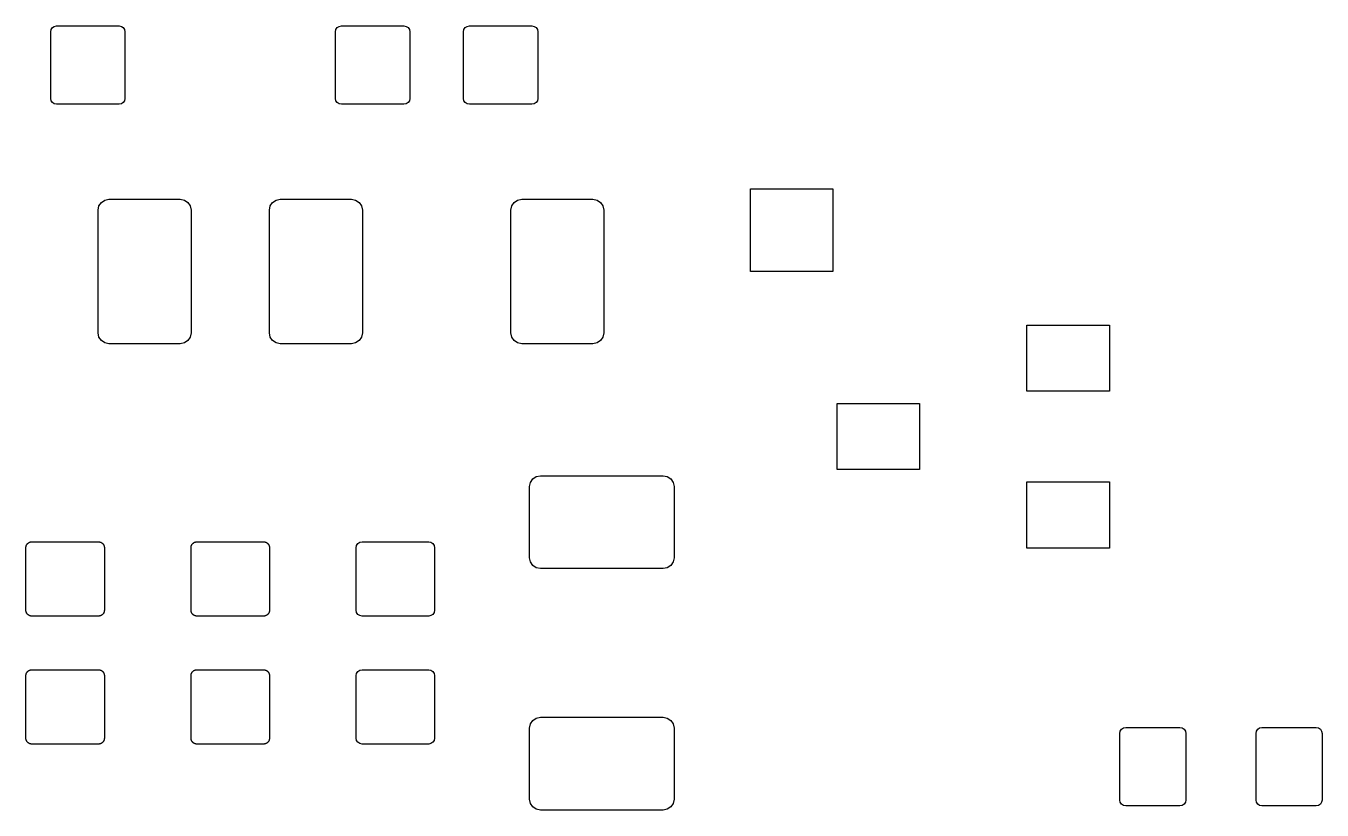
# Model space of a CAD drawing. Header units: inches. Extents: x 4.52 to 7.77, y -6.01 to -2.23.
# Drawn here: x 5.277 to 5.895, y -3.8 to -3.426 of the extents above; entities that cross this region are included whole.
import ezdxf

# ---------------------------------------------------------------- set-up
doc = ezdxf.new("R2010")
doc.units = ezdxf.units.IN
doc.header["$MEASUREMENT"] = 0
doc.layers.add('F.Paste', color=253, linetype='CONTINUOUS', true_color=0xb4a09a)

msp = doc.modelspace()

# ---------------------------------------------------------------- linework, layer by layer
at = {"layer": 'F.Paste', "linetype": 'CONTINUOUS'}
for p, q in [((5.28839, -3.42898), (5.2886, -3.42791)), ((5.28839, -3.46078), (5.28839, -3.42898)), ((5.2886, -3.42791), (5.28921, -3.427)), ((5.28921, -3.427), (5.29012, -3.42639)), ((5.29012, -3.42639), (5.29119, -3.42618)), ((5.29119, -3.42618), (5.32102, -3.42618)), ((5.32102, -3.42618), (5.32209, -3.42639)), ((5.32209, -3.42639), (5.323, -3.427)), ((5.323, -3.427), (5.32361, -3.42791)), ((5.32361, -3.42791), (5.32382, -3.42898)), ((5.32382, -3.42898), (5.32382, -3.46078)), ((5.42421, -3.42898), (5.42443, -3.42791)), ((5.42421, -3.46078), (5.42421, -3.42898)), ((5.42443, -3.42791), (5.42503, -3.427)), ((5.42503, -3.427), (5.42594, -3.42639)), ((5.42594, -3.42639), (5.42702, -3.42618)), ((5.42702, -3.42618), (5.45684, -3.42618)), ((5.45684, -3.42618), (5.45792, -3.42639)), ((5.45792, -3.42639), (5.45882, -3.427)), ((5.45882, -3.427), (5.45943, -3.42791)), ((5.45943, -3.42791), (5.45965, -3.42898)), ((5.45965, -3.42898), (5.45965, -3.46078)), ((5.48524, -3.42898), (5.48545, -3.42791)), ((5.48524, -3.46078), (5.48524, -3.42898)), ((5.48545, -3.42791), (5.48606, -3.427)), ((5.48606, -3.427), (5.48697, -3.42639)), ((5.48697, -3.42639), (5.48804, -3.42618)), ((5.48804, -3.42618), (5.51787, -3.42618)), ((5.51787, -3.42618), (5.51894, -3.42639)), ((5.51894, -3.42639), (5.51985, -3.427)), ((5.51985, -3.427), (5.52046, -3.42791)), ((5.52046, -3.42791), (5.52067, -3.42898)), ((5.52067, -3.42898), (5.52067, -3.46078)), ((5.2886, -3.46185), (5.28839, -3.46078)), ((5.32382, -3.46078), (5.32361, -3.46185)), ((5.42443, -3.46185), (5.42421, -3.46078)), ((5.45965, -3.46078), (5.45943, -3.46185)), ((5.48545, -3.46185), (5.48524, -3.46078)), ((5.52067, -3.46078), (5.52046, -3.46185)), ((5.28921, -3.46276), (5.2886, -3.46185)), ((5.29012, -3.46337), (5.28921, -3.46276)), ((5.29119, -3.46358), (5.29012, -3.46337)), ((5.32102, -3.46358), (5.29119, -3.46358)), ((5.32209, -3.46337), (5.32102, -3.46358)), ((5.323, -3.46276), (5.32209, -3.46337)), ((5.32361, -3.46185), (5.323, -3.46276)), ((5.42503, -3.46276), (5.42443, -3.46185)), ((5.42594, -3.46337), (5.42503, -3.46276)), ((5.42702, -3.46358), (5.42594, -3.46337)), ((5.45684, -3.46358), (5.42702, -3.46358)), ((5.45792, -3.46337), (5.45684, -3.46358)), ((5.45882, -3.46276), (5.45792, -3.46337)), ((5.45943, -3.46185), (5.45882, -3.46276)), ((5.48606, -3.46276), (5.48545, -3.46185)), ((5.48697, -3.46337), (5.48606, -3.46276)), ((5.48804, -3.46358), (5.48697, -3.46337)), ((5.51787, -3.46358), (5.48804, -3.46358)), ((5.51894, -3.46337), (5.51787, -3.46358)), ((5.51985, -3.46276), (5.51894, -3.46337)), ((5.52046, -3.46185), (5.51985, -3.46276)), ((5.62205, -3.54331), (5.62205, -3.50394)), ((5.62205, -3.50394), (5.66142, -3.50394)), ((5.66142, -3.50394), (5.66142, -3.54331)), ((5.31142, -3.51205), (5.31254, -3.51037)), ((5.31254, -3.51037), (5.31421, -3.50925)), ((5.31421, -3.50925), (5.31619, -3.50886)), ((5.31619, -3.50886), (5.35015, -3.50886)), ((5.35015, -3.50886), (5.35212, -3.50925)), ((5.35212, -3.50925), (5.3538, -3.51037)), ((5.3538, -3.51037), (5.35492, -3.51205)), ((5.39311, -3.51205), (5.39423, -3.51037)), ((5.39423, -3.51037), (5.39591, -3.50925)), ((5.39591, -3.50925), (5.39789, -3.50886)), ((5.39789, -3.50886), (5.43184, -3.50886)), ((5.43184, -3.50886), (5.43382, -3.50925)), ((5.43382, -3.50925), (5.43549, -3.51037)), ((5.43549, -3.51037), (5.43661, -3.51205)), ((5.50827, -3.51205), (5.50939, -3.51037)), ((5.50939, -3.51037), (5.51107, -3.50925)), ((5.51107, -3.50925), (5.51304, -3.50886)), ((5.51304, -3.50886), (5.547, -3.50886)), ((5.547, -3.50886), (5.54897, -3.50925)), ((5.54897, -3.50925), (5.55065, -3.51037)), ((5.55065, -3.51037), (5.55177, -3.51205)), ((5.31102, -3.51403), (5.31142, -3.51205)), ((5.31102, -3.57259), (5.31102, -3.51403)), ((5.35492, -3.51205), (5.35531, -3.51403)), ((5.35531, -3.51403), (5.35531, -3.57259)), ((5.39272, -3.51403), (5.39311, -3.51205)), ((5.39272, -3.57259), (5.39272, -3.51403)), ((5.43661, -3.51205), (5.43701, -3.51403)), ((5.43701, -3.51403), (5.43701, -3.57259)), ((5.50787, -3.51403), (5.50827, -3.51205)), ((5.50787, -3.57259), (5.50787, -3.51403)), ((5.55177, -3.51205), (5.55217, -3.51403)), ((5.55217, -3.51403), (5.55217, -3.57259)), ((5.66142, -3.54331), (5.62205, -3.54331)), ((5.31142, -3.57456), (5.31102, -3.57259)), ((5.35531, -3.57259), (5.35492, -3.57456)), ((5.39311, -3.57456), (5.39272, -3.57259)), ((5.43701, -3.57259), (5.43661, -3.57456)), ((5.50827, -3.57456), (5.50787, -3.57259)), ((5.55217, -3.57259), (5.55177, -3.57456)), ((5.75394, -3.60039), (5.75394, -3.5689)), ((5.75394, -3.5689), (5.79331, -3.5689)), ((5.79331, -3.5689), (5.79331, -3.60039)), ((5.31254, -3.57624), (5.31142, -3.57456)), ((5.31421, -3.57736), (5.31254, -3.57624)), ((5.31619, -3.57776), (5.31421, -3.57736)), ((5.35015, -3.57776), (5.31619, -3.57776)), ((5.35212, -3.57736), (5.35015, -3.57776)), ((5.3538, -3.57624), (5.35212, -3.57736)), ((5.35492, -3.57456), (5.3538, -3.57624)), ((5.39423, -3.57624), (5.39311, -3.57456)), ((5.39591, -3.57736), (5.39423, -3.57624)), ((5.39789, -3.57776), (5.39591, -3.57736)), ((5.43184, -3.57776), (5.39789, -3.57776)), ((5.43382, -3.57736), (5.43184, -3.57776)), ((5.43549, -3.57624), (5.43382, -3.57736)), ((5.43661, -3.57456), (5.43549, -3.57624)), ((5.50939, -3.57624), (5.50827, -3.57456)), ((5.51107, -3.57736), (5.50939, -3.57624)), ((5.51304, -3.57776), (5.51107, -3.57736)), ((5.547, -3.57776), (5.51304, -3.57776)), ((5.54897, -3.57736), (5.547, -3.57776)), ((5.55065, -3.57624), (5.54897, -3.57736)), ((5.55177, -3.57456), (5.55065, -3.57624)), ((5.79331, -3.60039), (5.75394, -3.60039)), ((5.66339, -3.6378), (5.66339, -3.6063)), ((5.66339, -3.6063), (5.70276, -3.6063)), ((5.70276, -3.6063), (5.70276, -3.6378)), ((5.70276, -3.6378), (5.66339, -3.6378)), ((5.51673, -3.64592), (5.51713, -3.64394)), ((5.51673, -3.67987), (5.51673, -3.64592)), ((5.51713, -3.64394), (5.51825, -3.64226)), ((5.51825, -3.64226), (5.51992, -3.64114)), ((5.51992, -3.64114), (5.5219, -3.64075)), ((5.5219, -3.64075), (5.58046, -3.64075)), ((5.58046, -3.64075), (5.58244, -3.64114)), ((5.58244, -3.64114), (5.58412, -3.64226)), ((5.58412, -3.64226), (5.58524, -3.64394)), ((5.58524, -3.64394), (5.58563, -3.64592)), ((5.58563, -3.64592), (5.58563, -3.67987)), ((5.75394, -3.6752), (5.75394, -3.6437)), ((5.75394, -3.6437), (5.79331, -3.6437)), ((5.79331, -3.6437), (5.79331, -3.6752)), ((5.27657, -3.67505), (5.27658, -3.67496)), ((5.27657, -3.70487), (5.27657, -3.67505)), ((5.27658, -3.67486), (5.27659, -3.67477)), ((5.27658, -3.67496), (5.27658, -3.67486)), ((5.27659, -3.67477), (5.2766, -3.67468)), ((5.2766, -3.67468), (5.27661, -3.67459)), ((5.27661, -3.67459), (5.27663, -3.6745)), ((5.27663, -3.6745), (5.27665, -3.67441)), ((5.27665, -3.67441), (5.27667, -3.67432)), ((5.27667, -3.67432), (5.2767, -3.67423)), ((5.2767, -3.67423), (5.27672, -3.67415)), ((5.27672, -3.67415), (5.27675, -3.67406)), ((5.27675, -3.67406), (5.27679, -3.67397)), ((5.27679, -3.67397), (5.27682, -3.67389)), ((5.27682, -3.67389), (5.27686, -3.67381)), ((5.27686, -3.67381), (5.27691, -3.67373)), ((5.27691, -3.67373), (5.27695, -3.67365)), ((5.27695, -3.67365), (5.277, -3.67357)), ((5.277, -3.67357), (5.27705, -3.67349)), ((5.27705, -3.67349), (5.2771, -3.67341)), ((5.2771, -3.67341), (5.27715, -3.67334)), ((5.27715, -3.67334), (5.27721, -3.67327)), ((5.27721, -3.67327), (5.27727, -3.6732)), ((5.27727, -3.6732), (5.27733, -3.67313)), ((5.27733, -3.67313), (5.2774, -3.67307)), ((5.2774, -3.67307), (5.27746, -3.673)), ((5.27746, -3.673), (5.27753, -3.67294)), ((5.27753, -3.67294), (5.2776, -3.67288)), ((5.2776, -3.67288), (5.27767, -3.67282)), ((5.27767, -3.67282), (5.27774, -3.67277)), ((5.27774, -3.67277), (5.27782, -3.67272)), ((5.27782, -3.67272), (5.2779, -3.67267)), ((5.2779, -3.67267), (5.27798, -3.67262)), ((5.27798, -3.67262), (5.27806, -3.67258)), ((5.27806, -3.67258), (5.27814, -3.67253)), ((5.27814, -3.67253), (5.27822, -3.67249)), ((5.27822, -3.67249), (5.27831, -3.67246)), ((5.27831, -3.67246), (5.27839, -3.67242)), ((5.27839, -3.67242), (5.27848, -3.67239)), ((5.27848, -3.67239), (5.27856, -3.67236)), ((5.27856, -3.67236), (5.27865, -3.67234)), ((5.27865, -3.67234), (5.27874, -3.67232)), ((5.27874, -3.67232), (5.27883, -3.6723)), ((5.27883, -3.6723), (5.27892, -3.67228)), ((5.27892, -3.67228), (5.27901, -3.67227)), ((5.27901, -3.67227), (5.2791, -3.67226)), ((5.2791, -3.67226), (5.27919, -3.67225)), ((5.27919, -3.67225), (5.27929, -3.67225)), ((5.27929, -3.67225), (5.27938, -3.67224)), ((5.27938, -3.67224), (5.31117, -3.67224)), ((5.31117, -3.67224), (5.31126, -3.67225)), ((5.31126, -3.67225), (5.31136, -3.67225)), ((5.31136, -3.67225), (5.31145, -3.67226)), ((5.31145, -3.67226), (5.31154, -3.67227)), ((5.31154, -3.67227), (5.31163, -3.67228)), ((5.31163, -3.67228), (5.31172, -3.6723)), ((5.31172, -3.6723), (5.31181, -3.67232)), ((5.31181, -3.67232), (5.3119, -3.67234)), ((5.3119, -3.67234), (5.31199, -3.67236)), ((5.31199, -3.67236), (5.31207, -3.67239)), ((5.31207, -3.67239), (5.31216, -3.67242)), ((5.31216, -3.67242), (5.31225, -3.67246)), ((5.31225, -3.67246), (5.31233, -3.67249)), ((5.31233, -3.67249), (5.31241, -3.67253)), ((5.31241, -3.67253), (5.31249, -3.67258)), ((5.31249, -3.67258), (5.31257, -3.67262)), ((5.31257, -3.67262), (5.31265, -3.67267)), ((5.31265, -3.67267), (5.31273, -3.67272)), ((5.31273, -3.67272), (5.31281, -3.67277)), ((5.31281, -3.67277), (5.31288, -3.67282)), ((5.31288, -3.67282), (5.31295, -3.67288)), ((5.31295, -3.67288), (5.31302, -3.67294)), ((5.31302, -3.67294), (5.31309, -3.673)), ((5.31309, -3.673), (5.31316, -3.67307)), ((5.31316, -3.67307), (5.31322, -3.67313)), ((5.31322, -3.67313), (5.31328, -3.6732)), ((5.31328, -3.6732), (5.31334, -3.67327)), ((5.31334, -3.67327), (5.3134, -3.67334)), ((5.3134, -3.67334), (5.31345, -3.67341)), ((5.31345, -3.67341), (5.3135, -3.67349)), ((5.3135, -3.67349), (5.31355, -3.67357)), ((5.31355, -3.67357), (5.3136, -3.67365)), ((5.3136, -3.67365), (5.31365, -3.67373)), ((5.31365, -3.67373), (5.31369, -3.67381)), ((5.31369, -3.67381), (5.31373, -3.67389)), ((5.31373, -3.67389), (5.31376, -3.67397)), ((5.31376, -3.67397), (5.3138, -3.67406)), ((5.3138, -3.67406), (5.31383, -3.67415)), ((5.31383, -3.67415), (5.31386, -3.67423)), ((5.31386, -3.67423), (5.31388, -3.67432)), ((5.31388, -3.67432), (5.3139, -3.67441)), ((5.3139, -3.67441), (5.31392, -3.6745)), ((5.31392, -3.6745), (5.31394, -3.67459)), ((5.31394, -3.67459), (5.31395, -3.67468)), ((5.31395, -3.67468), (5.31396, -3.67477)), ((5.31396, -3.67477), (5.31397, -3.67486)), ((5.31397, -3.67486), (5.31397, -3.67496)), ((5.31397, -3.67496), (5.31398, -3.67505)), ((5.31398, -3.67505), (5.31398, -3.70487)), ((5.35531, -3.67505), (5.35532, -3.67496)), ((5.35531, -3.70487), (5.35531, -3.67505)), ((5.35532, -3.67486), (5.35533, -3.67477)), ((5.35532, -3.67496), (5.35532, -3.67486)), ((5.35533, -3.67477), (5.35534, -3.67468)), ((5.35534, -3.67468), (5.35535, -3.67459)), ((5.35535, -3.67459), (5.35537, -3.6745)), ((5.35537, -3.6745), (5.35539, -3.67441)), ((5.35539, -3.67441), (5.35541, -3.67432)), ((5.35541, -3.67432), (5.35544, -3.67423)), ((5.35544, -3.67423), (5.35546, -3.67415)), ((5.35546, -3.67415), (5.35549, -3.67406)), ((5.35549, -3.67406), (5.35553, -3.67397)), ((5.35553, -3.67397), (5.35556, -3.67389)), ((5.35556, -3.67389), (5.3556, -3.67381)), ((5.3556, -3.67381), (5.35565, -3.67373)), ((5.35565, -3.67373), (5.35569, -3.67365)), ((5.35569, -3.67365), (5.35574, -3.67357)), ((5.35574, -3.67357), (5.35579, -3.67349)), ((5.35579, -3.67349), (5.35584, -3.67341)), ((5.35584, -3.67341), (5.35589, -3.67334)), ((5.35589, -3.67334), (5.35595, -3.67327)), ((5.35595, -3.67327), (5.35601, -3.6732)), ((5.35601, -3.6732), (5.35607, -3.67313)), ((5.35607, -3.67313), (5.35614, -3.67307)), ((5.35614, -3.67307), (5.3562, -3.673)), ((5.3562, -3.673), (5.35627, -3.67294)), ((5.35627, -3.67294), (5.35634, -3.67288)), ((5.35634, -3.67288), (5.35641, -3.67282)), ((5.35641, -3.67282), (5.35649, -3.67277)), ((5.35649, -3.67277), (5.35656, -3.67272)), ((5.35656, -3.67272), (5.35664, -3.67267)), ((5.35664, -3.67267), (5.35672, -3.67262)), ((5.35672, -3.67262), (5.3568, -3.67258)), ((5.3568, -3.67258), (5.35688, -3.67253)), ((5.35688, -3.67253), (5.35696, -3.67249)), ((5.35696, -3.67249), (5.35705, -3.67246)), ((5.35705, -3.67246), (5.35713, -3.67242)), ((5.35713, -3.67242), (5.35722, -3.67239)), ((5.35722, -3.67239), (5.3573, -3.67236)), ((5.3573, -3.67236), (5.35739, -3.67234)), ((5.35739, -3.67234), (5.35748, -3.67232)), ((5.35748, -3.67232), (5.35757, -3.6723)), ((5.35757, -3.6723), (5.35766, -3.67228)), ((5.35766, -3.67228), (5.35775, -3.67227)), ((5.35775, -3.67227), (5.35784, -3.67226)), ((5.35784, -3.67226), (5.35793, -3.67225)), ((5.35793, -3.67225), (5.35803, -3.67225)), ((5.35803, -3.67225), (5.35812, -3.67224)), ((5.35812, -3.67224), (5.38991, -3.67224)), ((5.38991, -3.67224), (5.39, -3.67225)), ((5.39, -3.67225), (5.3901, -3.67225)), ((5.3901, -3.67225), (5.39019, -3.67226)), ((5.39019, -3.67226), (5.39028, -3.67227)), ((5.39028, -3.67227), (5.39037, -3.67228)), ((5.39037, -3.67228), (5.39046, -3.6723)), ((5.39046, -3.6723), (5.39055, -3.67232)), ((5.39055, -3.67232), (5.39064, -3.67234)), ((5.39064, -3.67234), (5.39073, -3.67236)), ((5.39073, -3.67236), (5.39081, -3.67239)), ((5.39081, -3.67239), (5.3909, -3.67242)), ((5.3909, -3.67242), (5.39099, -3.67246)), ((5.39099, -3.67246), (5.39107, -3.67249)), ((5.39107, -3.67249), (5.39115, -3.67253)), ((5.39115, -3.67253), (5.39123, -3.67258)), ((5.39123, -3.67258), (5.39131, -3.67262)), ((5.39131, -3.67262), (5.39139, -3.67267)), ((5.39139, -3.67267), (5.39147, -3.67272)), ((5.39147, -3.67272), (5.39155, -3.67277)), ((5.39155, -3.67277), (5.39162, -3.67282)), ((5.39162, -3.67282), (5.39169, -3.67288)), ((5.39169, -3.67288), (5.39176, -3.67294)), ((5.39176, -3.67294), (5.39183, -3.673)), ((5.39183, -3.673), (5.3919, -3.67307)), ((5.3919, -3.67307), (5.39196, -3.67313)), ((5.39196, -3.67313), (5.39202, -3.6732)), ((5.39202, -3.6732), (5.39208, -3.67327)), ((5.39208, -3.67327), (5.39214, -3.67334)), ((5.39214, -3.67334), (5.39219, -3.67341)), ((5.39219, -3.67341), (5.39224, -3.67349)), ((5.39224, -3.67349), (5.39229, -3.67357)), ((5.39229, -3.67357), (5.39234, -3.67365)), ((5.39234, -3.67365), (5.39239, -3.67373)), ((5.39239, -3.67373), (5.39243, -3.67381)), ((5.39243, -3.67381), (5.39247, -3.67389)), ((5.39247, -3.67389), (5.3925, -3.67397)), ((5.3925, -3.67397), (5.39254, -3.67406)), ((5.39254, -3.67406), (5.39257, -3.67415)), ((5.39257, -3.67415), (5.3926, -3.67423)), ((5.3926, -3.67423), (5.39262, -3.67432)), ((5.39262, -3.67432), (5.39264, -3.67441)), ((5.39264, -3.67441), (5.39266, -3.6745)), ((5.39266, -3.6745), (5.39268, -3.67459)), ((5.39268, -3.67459), (5.39269, -3.67468)), ((5.39269, -3.67468), (5.3927, -3.67477)), ((5.3927, -3.67477), (5.39271, -3.67486)), ((5.39271, -3.67486), (5.39271, -3.67496)), ((5.39271, -3.67496), (5.39272, -3.67505)), ((5.39272, -3.67505), (5.39272, -3.70487)), ((5.43405, -3.67505), (5.43427, -3.67397)), ((5.43405, -3.70487), (5.43405, -3.67505)), ((5.43427, -3.67397), (5.43488, -3.67307)), ((5.43488, -3.67307), (5.43579, -3.67246)), ((5.43579, -3.67246), (5.43686, -3.67224)), ((5.43686, -3.67224), (5.46865, -3.67224)), ((5.46865, -3.67224), (5.46973, -3.67246)), ((5.46973, -3.67246), (5.47064, -3.67307)), ((5.47064, -3.67307), (5.47124, -3.67397)), ((5.47124, -3.67397), (5.47146, -3.67505)), ((5.47146, -3.67505), (5.47146, -3.70487)), ((5.79331, -3.6752), (5.75394, -3.6752)), ((5.51713, -3.68185), (5.51673, -3.67987)), ((5.51825, -3.68353), (5.51713, -3.68185)), ((5.51992, -3.68465), (5.51825, -3.68353)), ((5.58412, -3.68353), (5.58244, -3.68465)), ((5.58524, -3.68185), (5.58412, -3.68353)), ((5.58563, -3.67987), (5.58524, -3.68185)), ((5.5219, -3.68504), (5.51992, -3.68465)), ((5.58046, -3.68504), (5.5219, -3.68504)), ((5.58244, -3.68465), (5.58046, -3.68504)), ((5.27658, -3.70497), (5.27657, -3.70487)), ((5.27658, -3.70506), (5.27658, -3.70497)), ((5.27659, -3.70515), (5.27658, -3.70506)), ((5.2766, -3.70524), (5.27659, -3.70515)), ((5.27661, -3.70533), (5.2766, -3.70524)), ((5.27663, -3.70542), (5.27661, -3.70533)), ((5.27665, -3.70551), (5.27663, -3.70542)), ((5.27667, -3.7056), (5.27665, -3.70551)), ((5.2767, -3.70569), (5.27667, -3.7056)), ((5.27672, -3.70578), (5.2767, -3.70569)), ((5.27675, -3.70586), (5.27672, -3.70578)), ((5.27679, -3.70595), (5.27675, -3.70586)), ((5.27682, -3.70603), (5.27679, -3.70595)), ((5.27686, -3.70611), (5.27682, -3.70603)), ((5.27691, -3.7062), (5.27686, -3.70611)), ((5.27695, -3.70628), (5.27691, -3.7062)), ((5.277, -3.70635), (5.27695, -3.70628)), ((5.27705, -3.70643), (5.277, -3.70635)), ((5.2771, -3.70651), (5.27705, -3.70643)), ((5.27715, -3.70658), (5.2771, -3.70651)), ((5.27721, -3.70665), (5.27715, -3.70658)), ((5.27727, -3.70672), (5.27721, -3.70665)), ((5.27733, -3.70679), (5.27727, -3.70672)), ((5.2774, -3.70686), (5.27733, -3.70679)), ((5.27746, -3.70692), (5.2774, -3.70686)), ((5.27753, -3.70698), (5.27746, -3.70692)), ((5.2776, -3.70704), (5.27753, -3.70698)), ((5.27767, -3.7071), (5.2776, -3.70704)), ((5.27775, -3.70715), (5.27767, -3.7071)), ((5.27782, -3.7072), (5.27775, -3.70715)), ((5.2779, -3.70725), (5.27782, -3.7072)), ((5.27798, -3.7073), (5.2779, -3.70725)), ((5.27806, -3.70735), (5.27798, -3.7073)), ((5.27814, -3.70739), (5.27806, -3.70735)), ((5.27822, -3.70743), (5.27814, -3.70739)), ((5.27831, -3.70746), (5.27822, -3.70743)), ((5.27839, -3.7075), (5.27831, -3.70746)), ((5.27848, -3.70753), (5.27839, -3.7075)), ((5.27856, -3.70756), (5.27848, -3.70753)), ((5.27865, -3.70758), (5.27856, -3.70756)), ((5.27874, -3.7076), (5.27865, -3.70758)), ((5.27883, -3.70762), (5.27874, -3.7076)), ((5.27892, -3.70764), (5.27883, -3.70762)), ((5.27901, -3.70765), (5.27892, -3.70764)), ((5.2791, -3.70766), (5.27901, -3.70765)), ((5.27919, -3.70767), (5.2791, -3.70766)), ((5.27929, -3.70768), (5.27919, -3.70767)), ((5.27938, -3.70768), (5.27929, -3.70768)), ((5.31117, -3.70768), (5.27938, -3.70768)), ((5.31126, -3.70768), (5.31117, -3.70768)), ((5.31136, -3.70767), (5.31126, -3.70768)), ((5.31145, -3.70766), (5.31136, -3.70767)), ((5.31154, -3.70765), (5.31145, -3.70766)), ((5.31163, -3.70764), (5.31154, -3.70765)), ((5.31172, -3.70762), (5.31163, -3.70764)), ((5.31181, -3.7076), (5.31172, -3.70762)), ((5.3119, -3.70758), (5.31181, -3.7076)), ((5.31199, -3.70756), (5.3119, -3.70758)), ((5.31207, -3.70753), (5.31199, -3.70756)), ((5.31216, -3.7075), (5.31207, -3.70753)), ((5.31225, -3.70746), (5.31216, -3.7075)), ((5.31233, -3.70743), (5.31225, -3.70746)), ((5.31241, -3.70739), (5.31233, -3.70743)), ((5.31249, -3.70735), (5.31241, -3.70739)), ((5.31257, -3.7073), (5.31249, -3.70735)), ((5.31265, -3.70725), (5.31257, -3.7073)), ((5.31273, -3.7072), (5.31265, -3.70725)), ((5.31281, -3.70715), (5.31273, -3.7072)), ((5.31288, -3.7071), (5.31281, -3.70715)), ((5.31295, -3.70704), (5.31288, -3.7071)), ((5.31302, -3.70698), (5.31295, -3.70704)), ((5.31309, -3.70692), (5.31302, -3.70698)), ((5.31316, -3.70686), (5.31309, -3.70692)), ((5.31322, -3.70679), (5.31316, -3.70686)), ((5.31328, -3.70672), (5.31322, -3.70679)), ((5.31334, -3.70665), (5.31328, -3.70672)), ((5.3134, -3.70658), (5.31334, -3.70665)), ((5.31345, -3.70651), (5.3134, -3.70658)), ((5.3135, -3.70643), (5.31345, -3.70651)), ((5.31355, -3.70635), (5.3135, -3.70643)), ((5.3136, -3.70628), (5.31355, -3.70635)), ((5.31365, -3.7062), (5.3136, -3.70628)), ((5.31369, -3.70611), (5.31365, -3.7062)), ((5.31373, -3.70603), (5.31369, -3.70611)), ((5.31376, -3.70595), (5.31373, -3.70603)), ((5.3138, -3.70586), (5.31376, -3.70595)), ((5.31383, -3.70578), (5.3138, -3.70586)), ((5.31386, -3.70569), (5.31383, -3.70578)), ((5.31388, -3.7056), (5.31386, -3.70569)), ((5.3139, -3.70551), (5.31388, -3.7056)), ((5.31392, -3.70542), (5.3139, -3.70551)), ((5.31394, -3.70533), (5.31392, -3.70542)), ((5.31395, -3.70524), (5.31394, -3.70533)), ((5.31396, -3.70515), (5.31395, -3.70524)), ((5.31397, -3.70506), (5.31396, -3.70515)), ((5.31398, -3.70487), (5.31397, -3.70497)), ((5.31397, -3.70497), (5.31397, -3.70506)), ((5.35532, -3.70497), (5.35531, -3.70487)), ((5.35532, -3.70506), (5.35532, -3.70497)), ((5.35533, -3.70515), (5.35532, -3.70506)), ((5.35534, -3.70524), (5.35533, -3.70515)), ((5.35535, -3.70533), (5.35534, -3.70524)), ((5.35537, -3.70542), (5.35535, -3.70533)), ((5.35539, -3.70551), (5.35537, -3.70542)), ((5.35541, -3.7056), (5.35539, -3.70551)), ((5.35544, -3.70569), (5.35541, -3.7056)), ((5.35546, -3.70578), (5.35544, -3.70569)), ((5.35549, -3.70586), (5.35546, -3.70578)), ((5.35553, -3.70595), (5.35549, -3.70586)), ((5.35556, -3.70603), (5.35553, -3.70595)), ((5.3556, -3.70611), (5.35556, -3.70603)), ((5.35565, -3.7062), (5.3556, -3.70611)), ((5.35569, -3.70628), (5.35565, -3.7062)), ((5.35574, -3.70635), (5.35569, -3.70628)), ((5.35579, -3.70643), (5.35574, -3.70635)), ((5.35584, -3.70651), (5.35579, -3.70643)), ((5.35589, -3.70658), (5.35584, -3.70651)), ((5.35595, -3.70665), (5.35589, -3.70658)), ((5.35601, -3.70672), (5.35595, -3.70665)), ((5.35607, -3.70679), (5.35601, -3.70672)), ((5.35614, -3.70686), (5.35607, -3.70679)), ((5.3562, -3.70692), (5.35614, -3.70686)), ((5.35627, -3.70698), (5.3562, -3.70692)), ((5.35634, -3.70704), (5.35627, -3.70698)), ((5.35641, -3.7071), (5.35634, -3.70704)), ((5.35649, -3.70715), (5.35641, -3.7071)), ((5.35656, -3.7072), (5.35649, -3.70715)), ((5.35664, -3.70725), (5.35656, -3.7072)), ((5.35672, -3.7073), (5.35664, -3.70725)), ((5.3568, -3.70735), (5.35672, -3.7073)), ((5.35688, -3.70739), (5.3568, -3.70735)), ((5.35696, -3.70743), (5.35688, -3.70739)), ((5.35705, -3.70746), (5.35696, -3.70743)), ((5.35713, -3.7075), (5.35705, -3.70746)), ((5.35722, -3.70753), (5.35713, -3.7075)), ((5.3573, -3.70756), (5.35722, -3.70753)), ((5.35739, -3.70758), (5.3573, -3.70756)), ((5.35748, -3.7076), (5.35739, -3.70758)), ((5.35757, -3.70762), (5.35748, -3.7076)), ((5.35766, -3.70764), (5.35757, -3.70762)), ((5.35775, -3.70765), (5.35766, -3.70764)), ((5.35784, -3.70766), (5.35775, -3.70765)), ((5.35793, -3.70767), (5.35784, -3.70766)), ((5.35803, -3.70768), (5.35793, -3.70767)), ((5.35812, -3.70768), (5.35803, -3.70768)), ((5.38991, -3.70768), (5.35812, -3.70768)), ((5.39001, -3.70768), (5.38991, -3.70768)), ((5.3901, -3.70767), (5.39001, -3.70768)), ((5.39019, -3.70766), (5.3901, -3.70767)), ((5.39028, -3.70765), (5.39019, -3.70766)), ((5.39037, -3.70764), (5.39028, -3.70765)), ((5.39046, -3.70762), (5.39037, -3.70764)), ((5.39055, -3.7076), (5.39046, -3.70762)), ((5.39064, -3.70758), (5.39055, -3.7076)), ((5.39073, -3.70756), (5.39064, -3.70758)), ((5.39081, -3.70753), (5.39073, -3.70756)), ((5.3909, -3.7075), (5.39081, -3.70753)), ((5.39099, -3.70746), (5.3909, -3.7075)), ((5.39107, -3.70743), (5.39099, -3.70746)), ((5.39115, -3.70739), (5.39107, -3.70743)), ((5.39123, -3.70735), (5.39115, -3.70739)), ((5.39131, -3.7073), (5.39123, -3.70735)), ((5.39139, -3.70725), (5.39131, -3.7073)), ((5.39147, -3.7072), (5.39139, -3.70725)), ((5.39155, -3.70715), (5.39147, -3.7072)), ((5.39162, -3.7071), (5.39155, -3.70715)), ((5.39169, -3.70704), (5.39162, -3.7071)), ((5.39176, -3.70698), (5.39169, -3.70704)), ((5.39183, -3.70692), (5.39176, -3.70698)), ((5.3919, -3.70686), (5.39183, -3.70692)), ((5.39196, -3.70679), (5.3919, -3.70686)), ((5.39202, -3.70672), (5.39196, -3.70679)), ((5.39208, -3.70665), (5.39202, -3.70672)), ((5.39214, -3.70658), (5.39208, -3.70665)), ((5.39219, -3.70651), (5.39214, -3.70658)), ((5.39224, -3.70643), (5.39219, -3.70651)), ((5.39229, -3.70635), (5.39224, -3.70643)), ((5.39234, -3.70628), (5.39229, -3.70635)), ((5.39239, -3.7062), (5.39234, -3.70628)), ((5.39243, -3.70611), (5.39239, -3.7062)), ((5.39247, -3.70603), (5.39243, -3.70611)), ((5.3925, -3.70595), (5.39247, -3.70603)), ((5.39254, -3.70586), (5.3925, -3.70595)), ((5.39257, -3.70578), (5.39254, -3.70586)), ((5.3926, -3.70569), (5.39257, -3.70578)), ((5.39262, -3.7056), (5.3926, -3.70569)), ((5.39264, -3.70551), (5.39262, -3.7056)), ((5.39266, -3.70542), (5.39264, -3.70551)), ((5.39268, -3.70533), (5.39266, -3.70542)), ((5.39269, -3.70524), (5.39268, -3.70533)), ((5.3927, -3.70515), (5.39269, -3.70524)), ((5.39271, -3.70506), (5.3927, -3.70515)), ((5.39272, -3.70487), (5.39271, -3.70497)), ((5.39271, -3.70497), (5.39271, -3.70506)), ((5.43427, -3.70595), (5.43405, -3.70487)), ((5.43488, -3.70686), (5.43427, -3.70595)), ((5.43579, -3.70746), (5.43488, -3.70686)), ((5.43686, -3.70768), (5.43579, -3.70746)), ((5.46865, -3.70768), (5.43686, -3.70768)), ((5.46973, -3.70746), (5.46865, -3.70768)), ((5.47064, -3.70686), (5.46973, -3.70746)), ((5.47124, -3.70595), (5.47064, -3.70686)), ((5.47146, -3.70487), (5.47124, -3.70595)), ((5.27856, -3.73339), (5.27865, -3.73336)), ((5.27865, -3.73336), (5.27874, -3.73334)), ((5.27874, -3.73334), (5.27883, -3.73332)), ((5.27883, -3.73332), (5.27892, -3.73331)), ((5.27892, -3.73331), (5.27901, -3.73329)), ((5.27901, -3.73329), (5.2791, -3.73328)), ((5.2791, -3.73328), (5.27919, -3.73327)), ((5.27919, -3.73327), (5.27929, -3.73327)), ((5.27929, -3.73327), (5.27938, -3.73327)), ((5.27938, -3.73327), (5.31117, -3.73327)), ((5.31117, -3.73327), (5.31126, -3.73327)), ((5.31126, -3.73327), (5.31136, -3.73327)), ((5.31136, -3.73327), (5.31145, -3.73328)), ((5.31145, -3.73328), (5.31154, -3.73329)), ((5.31154, -3.73329), (5.31163, -3.73331)), ((5.31163, -3.73331), (5.31172, -3.73332)), ((5.31172, -3.73332), (5.31181, -3.73334)), ((5.31181, -3.73334), (5.3119, -3.73336)), ((5.3119, -3.73336), (5.31199, -3.73339)), ((5.3573, -3.73339), (5.35739, -3.73336)), ((5.35739, -3.73336), (5.35748, -3.73334)), ((5.35748, -3.73334), (5.35757, -3.73332)), ((5.35757, -3.73332), (5.35766, -3.73331)), ((5.35766, -3.73331), (5.35775, -3.73329)), ((5.35775, -3.73329), (5.35784, -3.73328)), ((5.35784, -3.73328), (5.35793, -3.73327)), ((5.35793, -3.73327), (5.35803, -3.73327)), ((5.35803, -3.73327), (5.35812, -3.73327)), ((5.35812, -3.73327), (5.38991, -3.73327)), ((5.38991, -3.73327), (5.39001, -3.73327)), ((5.39001, -3.73327), (5.3901, -3.73327)), ((5.3901, -3.73327), (5.39019, -3.73328)), ((5.39019, -3.73328), (5.39028, -3.73329)), ((5.39028, -3.73329), (5.39037, -3.73331)), ((5.39037, -3.73331), (5.39046, -3.73332)), ((5.39046, -3.73332), (5.39055, -3.73334)), ((5.39055, -3.73334), (5.39064, -3.73336)), ((5.39064, -3.73336), (5.39073, -3.73339)), ((5.43579, -3.73348), (5.43686, -3.73327)), ((5.43686, -3.73327), (5.46865, -3.73327)), ((5.46865, -3.73327), (5.46973, -3.73348)), ((5.27657, -3.73607), (5.27658, -3.73598)), ((5.27657, -3.7659), (5.27657, -3.73607)), ((5.27658, -3.73589), (5.27659, -3.7358)), ((5.27658, -3.73598), (5.27658, -3.73589)), ((5.27659, -3.7358), (5.2766, -3.73571)), ((5.2766, -3.73571), (5.27661, -3.73561)), ((5.27661, -3.73561), (5.27663, -3.73552)), ((5.27663, -3.73552), (5.27665, -3.73543)), ((5.27665, -3.73543), (5.27667, -3.73535)), ((5.27667, -3.73535), (5.2767, -3.73526)), ((5.2767, -3.73526), (5.27672, -3.73517)), ((5.27672, -3.73517), (5.27675, -3.73508)), ((5.27675, -3.73508), (5.27679, -3.735)), ((5.27679, -3.735), (5.27682, -3.73491)), ((5.27682, -3.73491), (5.27686, -3.73483)), ((5.27686, -3.73483), (5.27691, -3.73475)), ((5.27691, -3.73475), (5.27695, -3.73467)), ((5.27695, -3.73467), (5.277, -3.73459)), ((5.277, -3.73459), (5.27705, -3.73451)), ((5.27705, -3.73451), (5.2771, -3.73444)), ((5.2771, -3.73444), (5.27715, -3.73436)), ((5.27715, -3.73436), (5.27721, -3.73429)), ((5.27721, -3.73429), (5.27727, -3.73422)), ((5.27727, -3.73422), (5.27733, -3.73415)), ((5.27733, -3.73415), (5.2774, -3.73409)), ((5.2774, -3.73409), (5.27746, -3.73402)), ((5.27746, -3.73402), (5.27753, -3.73396)), ((5.27753, -3.73396), (5.2776, -3.7339)), ((5.2776, -3.7339), (5.27767, -3.73385)), ((5.27767, -3.73385), (5.27775, -3.73379)), ((5.27775, -3.73379), (5.27782, -3.73374)), ((5.27782, -3.73374), (5.2779, -3.73369)), ((5.2779, -3.73369), (5.27798, -3.73364)), ((5.27798, -3.73364), (5.27806, -3.7336)), ((5.27806, -3.7336), (5.27814, -3.73356)), ((5.27814, -3.73356), (5.27822, -3.73352)), ((5.27822, -3.73352), (5.27831, -3.73348)), ((5.27831, -3.73348), (5.27839, -3.73345)), ((5.27839, -3.73345), (5.27848, -3.73342)), ((5.27848, -3.73342), (5.27856, -3.73339)), ((5.31199, -3.73339), (5.31207, -3.73342)), ((5.31207, -3.73342), (5.31216, -3.73345)), ((5.31216, -3.73345), (5.31225, -3.73348)), ((5.31225, -3.73348), (5.31233, -3.73352)), ((5.31233, -3.73352), (5.31241, -3.73356)), ((5.31241, -3.73356), (5.31249, -3.7336)), ((5.31249, -3.7336), (5.31257, -3.73364)), ((5.31257, -3.73364), (5.31265, -3.73369)), ((5.31265, -3.73369), (5.31273, -3.73374)), ((5.31273, -3.73374), (5.31281, -3.73379)), ((5.31281, -3.73379), (5.31288, -3.73385)), ((5.31288, -3.73385), (5.31295, -3.7339)), ((5.31295, -3.7339), (5.31302, -3.73396)), ((5.31302, -3.73396), (5.31309, -3.73402)), ((5.31309, -3.73402), (5.31316, -3.73409)), ((5.31316, -3.73409), (5.31322, -3.73415)), ((5.31322, -3.73415), (5.31328, -3.73422)), ((5.31328, -3.73422), (5.31334, -3.73429)), ((5.31334, -3.73429), (5.3134, -3.73436)), ((5.3134, -3.73436), (5.31345, -3.73444)), ((5.31345, -3.73444), (5.3135, -3.73451)), ((5.3135, -3.73451), (5.31355, -3.73459)), ((5.31355, -3.73459), (5.3136, -3.73467)), ((5.3136, -3.73467), (5.31365, -3.73475)), ((5.31365, -3.73475), (5.31369, -3.73483)), ((5.31369, -3.73483), (5.31373, -3.73491)), ((5.31373, -3.73491), (5.31376, -3.735)), ((5.31376, -3.735), (5.3138, -3.73508)), ((5.3138, -3.73508), (5.31383, -3.73517)), ((5.31383, -3.73517), (5.31386, -3.73526)), ((5.31386, -3.73526), (5.31388, -3.73535)), ((5.31388, -3.73535), (5.3139, -3.73543)), ((5.3139, -3.73543), (5.31392, -3.73552)), ((5.31392, -3.73552), (5.31394, -3.73561)), ((5.31394, -3.73561), (5.31395, -3.7357)), ((5.31395, -3.7357), (5.31396, -3.7358)), ((5.31396, -3.7358), (5.31397, -3.73589)), ((5.31397, -3.73589), (5.31397, -3.73598)), ((5.31397, -3.73598), (5.31398, -3.73607)), ((5.31398, -3.73607), (5.31398, -3.7659)), ((5.35532, -3.73589), (5.35533, -3.7358)), ((5.35532, -3.73598), (5.35532, -3.73589)), ((5.35531, -3.73607), (5.35532, -3.73598)), ((5.35532, -3.7659), (5.35531, -3.73607)), ((5.35533, -3.7358), (5.35534, -3.73571)), ((5.35534, -3.73571), (5.35535, -3.73561)), ((5.35535, -3.73561), (5.35537, -3.73552)), ((5.35537, -3.73552), (5.35539, -3.73543)), ((5.35539, -3.73543), (5.35541, -3.73535)), ((5.35541, -3.73535), (5.35544, -3.73526)), ((5.35544, -3.73526), (5.35546, -3.73517)), ((5.35546, -3.73517), (5.35549, -3.73508)), ((5.35549, -3.73508), (5.35553, -3.735)), ((5.35553, -3.735), (5.35556, -3.73491)), ((5.35556, -3.73491), (5.3556, -3.73483)), ((5.3556, -3.73483), (5.35565, -3.73475)), ((5.35565, -3.73475), (5.35569, -3.73467)), ((5.35569, -3.73467), (5.35574, -3.73459)), ((5.35574, -3.73459), (5.35579, -3.73451)), ((5.35579, -3.73451), (5.35584, -3.73444)), ((5.35584, -3.73444), (5.35589, -3.73436)), ((5.35589, -3.73436), (5.35595, -3.73429)), ((5.35595, -3.73429), (5.35601, -3.73422)), ((5.35601, -3.73422), (5.35607, -3.73415)), ((5.35607, -3.73415), (5.35614, -3.73409)), ((5.35614, -3.73409), (5.3562, -3.73402)), ((5.3562, -3.73402), (5.35627, -3.73396)), ((5.35627, -3.73396), (5.35634, -3.7339)), ((5.35634, -3.7339), (5.35641, -3.73385)), ((5.35641, -3.73385), (5.35649, -3.73379)), ((5.35649, -3.73379), (5.35656, -3.73374)), ((5.35656, -3.73374), (5.35664, -3.73369)), ((5.35664, -3.73369), (5.35672, -3.73364)), ((5.35672, -3.73364), (5.3568, -3.7336)), ((5.3568, -3.7336), (5.35688, -3.73356)), ((5.35688, -3.73356), (5.35696, -3.73352)), ((5.35696, -3.73352), (5.35705, -3.73348)), ((5.35705, -3.73348), (5.35713, -3.73345)), ((5.35713, -3.73345), (5.35722, -3.73342)), ((5.35722, -3.73342), (5.3573, -3.73339)), ((5.39073, -3.73339), (5.39081, -3.73342)), ((5.39081, -3.73342), (5.3909, -3.73345)), ((5.3909, -3.73345), (5.39099, -3.73348)), ((5.39099, -3.73348), (5.39107, -3.73352)), ((5.39107, -3.73352), (5.39115, -3.73356)), ((5.39115, -3.73356), (5.39123, -3.7336)), ((5.39123, -3.7336), (5.39131, -3.73364)), ((5.39131, -3.73364), (5.39139, -3.73369)), ((5.39139, -3.73369), (5.39147, -3.73374)), ((5.39147, -3.73374), (5.39155, -3.73379)), ((5.39155, -3.73379), (5.39162, -3.73385)), ((5.39162, -3.73385), (5.39169, -3.7339)), ((5.39169, -3.7339), (5.39176, -3.73396)), ((5.39176, -3.73396), (5.39183, -3.73402)), ((5.39183, -3.73402), (5.3919, -3.73409)), ((5.3919, -3.73409), (5.39196, -3.73415)), ((5.39196, -3.73415), (5.39202, -3.73422)), ((5.39202, -3.73422), (5.39208, -3.73429)), ((5.39208, -3.73429), (5.39214, -3.73436)), ((5.39214, -3.73436), (5.39219, -3.73444)), ((5.39219, -3.73444), (5.39224, -3.73451)), ((5.39224, -3.73451), (5.39229, -3.73459)), ((5.39229, -3.73459), (5.39234, -3.73467)), ((5.39234, -3.73467), (5.39239, -3.73475)), ((5.39239, -3.73475), (5.39243, -3.73483)), ((5.39243, -3.73483), (5.39247, -3.73491)), ((5.39247, -3.73491), (5.3925, -3.735)), ((5.3925, -3.735), (5.39254, -3.73508)), ((5.39254, -3.73508), (5.39257, -3.73517)), ((5.39257, -3.73517), (5.3926, -3.73526)), ((5.3926, -3.73526), (5.39262, -3.73535)), ((5.39262, -3.73535), (5.39264, -3.73543)), ((5.39264, -3.73543), (5.39266, -3.73552)), ((5.39266, -3.73552), (5.39268, -3.73561)), ((5.39268, -3.73561), (5.39269, -3.7357)), ((5.39269, -3.7357), (5.3927, -3.7358)), ((5.3927, -3.7358), (5.39271, -3.73589)), ((5.39271, -3.73589), (5.39272, -3.73598)), ((5.39272, -3.73598), (5.39272, -3.73607)), ((5.39272, -3.73607), (5.39272, -3.7659)), ((5.43406, -3.73607), (5.43427, -3.735)), ((5.43406, -3.7659), (5.43406, -3.73607)), ((5.43427, -3.735), (5.43488, -3.73409)), ((5.43488, -3.73409), (5.43579, -3.73348)), ((5.46973, -3.73348), (5.47064, -3.73409)), ((5.47064, -3.73409), (5.47124, -3.735)), ((5.47124, -3.735), (5.47146, -3.73607)), ((5.47146, -3.73607), (5.47146, -3.7659)), ((5.51713, -3.7591), (5.51825, -3.75742)), ((5.51825, -3.75742), (5.51992, -3.7563)), ((5.51992, -3.7563), (5.5219, -3.75591)), ((5.5219, -3.75591), (5.58046, -3.75591)), ((5.58046, -3.75591), (5.58244, -3.7563)), ((5.58244, -3.7563), (5.58412, -3.75742)), ((5.58412, -3.75742), (5.58524, -3.7591)), ((5.51673, -3.76107), (5.51713, -3.7591)), ((5.51673, -3.79503), (5.51673, -3.76107)), ((5.58524, -3.7591), (5.58563, -3.76107)), ((5.58563, -3.76107), (5.58563, -3.79503)), ((5.79823, -3.76363), (5.79844, -3.76256)), ((5.79823, -3.79543), (5.79823, -3.76363)), ((5.79844, -3.76256), (5.79905, -3.76165)), ((5.79905, -3.76165), (5.79996, -3.76104)), ((5.79996, -3.76104), (5.80103, -3.76083)), ((5.80103, -3.76083), (5.82692, -3.76083)), ((5.82692, -3.76083), (5.82799, -3.76104)), ((5.82799, -3.76104), (5.8289, -3.76165)), ((5.8289, -3.76165), (5.82951, -3.76256)), ((5.82951, -3.76256), (5.82972, -3.76363)), ((5.82972, -3.76363), (5.82972, -3.79543)), ((5.86319, -3.76363), (5.8634, -3.76256)), ((5.86319, -3.79543), (5.86319, -3.76363)), ((5.8634, -3.76256), (5.86401, -3.76165)), ((5.86401, -3.76165), (5.86492, -3.76104)), ((5.86492, -3.76104), (5.86599, -3.76083)), ((5.86599, -3.76083), (5.89188, -3.76083)), ((5.89188, -3.76083), (5.89295, -3.76104)), ((5.89295, -3.76104), (5.89386, -3.76165)), ((5.89386, -3.76165), (5.89447, -3.76256)), ((5.89447, -3.76256), (5.89469, -3.76363)), ((5.89469, -3.76363), (5.89469, -3.79543)), ((5.27658, -3.76599), (5.27657, -3.7659)), ((5.27658, -3.76608), (5.27658, -3.76599)), ((5.27659, -3.76617), (5.27658, -3.76608)), ((5.2766, -3.76626), (5.27659, -3.76617)), ((5.27661, -3.76635), (5.2766, -3.76626)), ((5.27663, -3.76644), (5.27661, -3.76635)), ((5.27665, -3.76653), (5.27663, -3.76644)), ((5.27667, -3.76662), (5.27665, -3.76653)), ((5.2767, -3.76671), (5.27667, -3.76662)), ((5.27672, -3.7668), (5.2767, -3.76671)), ((5.27675, -3.76689), (5.27672, -3.7668)), ((5.27679, -3.76697), (5.27675, -3.76689)), ((5.27682, -3.76705), (5.27679, -3.76697)), ((5.27686, -3.76714), (5.27682, -3.76705)), ((5.27691, -3.76722), (5.27686, -3.76714)), ((5.27695, -3.7673), (5.27691, -3.76722)), ((5.277, -3.76738), (5.27695, -3.7673)), ((5.27705, -3.76746), (5.277, -3.76738)), ((5.2771, -3.76753), (5.27705, -3.76746)), ((5.27715, -3.7676), (5.2771, -3.76753)), ((5.27721, -3.76768), (5.27715, -3.7676)), ((5.27727, -3.76775), (5.27721, -3.76768)), ((5.27733, -3.76781), (5.27727, -3.76775)), ((5.2774, -3.76788), (5.27733, -3.76781)), ((5.27746, -3.76794), (5.2774, -3.76788)), ((5.27753, -3.76801), (5.27746, -3.76794)), ((5.2776, -3.76806), (5.27753, -3.76801)), ((5.27767, -3.76812), (5.2776, -3.76806)), ((5.27775, -3.76818), (5.27767, -3.76812)), ((5.27782, -3.76823), (5.27775, -3.76818)), ((5.2779, -3.76828), (5.27782, -3.76823)), ((5.27798, -3.76833), (5.2779, -3.76828)), ((5.27806, -3.76837), (5.27798, -3.76833)), ((5.27814, -3.76841), (5.27806, -3.76837)), ((5.27822, -3.76845), (5.27814, -3.76841)), ((5.27831, -3.76849), (5.27822, -3.76845)), ((5.27839, -3.76852), (5.27831, -3.76849)), ((5.27848, -3.76855), (5.27839, -3.76852)), ((5.27856, -3.76858), (5.27848, -3.76855)), ((5.27865, -3.76861), (5.27856, -3.76858)), ((5.27874, -3.76863), (5.27865, -3.76861)), ((5.27883, -3.76865), (5.27874, -3.76863)), ((5.27892, -3.76866), (5.27883, -3.76865)), ((5.27901, -3.76868), (5.27892, -3.76866)), ((5.2791, -3.76869), (5.27901, -3.76868)), ((5.27919, -3.76869), (5.2791, -3.76869)), ((5.27929, -3.7687), (5.27919, -3.76869)), ((5.27938, -3.7687), (5.27929, -3.7687)), ((5.31117, -3.7687), (5.27938, -3.7687)), ((5.31127, -3.7687), (5.31117, -3.7687)), ((5.31136, -3.76869), (5.31127, -3.7687)), ((5.31145, -3.76869), (5.31136, -3.76869)), ((5.31154, -3.76868), (5.31145, -3.76869)), ((5.31163, -3.76866), (5.31154, -3.76868)), ((5.31172, -3.76865), (5.31163, -3.76866)), ((5.31181, -3.76863), (5.31172, -3.76865)), ((5.3119, -3.76861), (5.31181, -3.76863)), ((5.31199, -3.76858), (5.3119, -3.76861)), ((5.31207, -3.76855), (5.31199, -3.76858)), ((5.31216, -3.76852), (5.31207, -3.76855)), ((5.31225, -3.76849), (5.31216, -3.76852)), ((5.31233, -3.76845), (5.31225, -3.76849)), ((5.31241, -3.76841), (5.31233, -3.76845)), ((5.31249, -3.76837), (5.31241, -3.76841)), ((5.31257, -3.76833), (5.31249, -3.76837)), ((5.31265, -3.76828), (5.31257, -3.76833)), ((5.31273, -3.76823), (5.31265, -3.76828)), ((5.31281, -3.76818), (5.31273, -3.76823)), ((5.31288, -3.76812), (5.31281, -3.76818)), ((5.31295, -3.76806), (5.31288, -3.76812)), ((5.31302, -3.76801), (5.31295, -3.76806)), ((5.31309, -3.76794), (5.31302, -3.76801)), ((5.31316, -3.76788), (5.31309, -3.76794)), ((5.31322, -3.76781), (5.31316, -3.76788)), ((5.31328, -3.76775), (5.31322, -3.76781)), ((5.31334, -3.76768), (5.31328, -3.76775)), ((5.3134, -3.7676), (5.31334, -3.76768)), ((5.31345, -3.76753), (5.3134, -3.7676)), ((5.3135, -3.76745), (5.31345, -3.76753)), ((5.31355, -3.76738), (5.3135, -3.76745)), ((5.3136, -3.7673), (5.31355, -3.76738)), ((5.31365, -3.76722), (5.3136, -3.7673)), ((5.31369, -3.76714), (5.31365, -3.76722)), ((5.31373, -3.76705), (5.31369, -3.76714)), ((5.31376, -3.76697), (5.31373, -3.76705)), ((5.3138, -3.76688), (5.31376, -3.76697)), ((5.31383, -3.7668), (5.3138, -3.76688)), ((5.31386, -3.76671), (5.31383, -3.7668)), ((5.31388, -3.76662), (5.31386, -3.76671)), ((5.3139, -3.76653), (5.31388, -3.76662)), ((5.31392, -3.76644), (5.3139, -3.76653)), ((5.31394, -3.76635), (5.31392, -3.76644)), ((5.31395, -3.76626), (5.31394, -3.76635)), ((5.31396, -3.76617), (5.31395, -3.76626)), ((5.31397, -3.76608), (5.31396, -3.76617)), ((5.31398, -3.76599), (5.31397, -3.76608)), ((5.31398, -3.7659), (5.31398, -3.76599)), ((5.35532, -3.76599), (5.35532, -3.7659)), ((5.35532, -3.76608), (5.35532, -3.76599)), ((5.35533, -3.76617), (5.35532, -3.76608)), ((5.35534, -3.76626), (5.35533, -3.76617)), ((5.35535, -3.76635), (5.35534, -3.76626)), ((5.35537, -3.76644), (5.35535, -3.76635)), ((5.35539, -3.76653), (5.35537, -3.76644)), ((5.35541, -3.76662), (5.35539, -3.76653)), ((5.35544, -3.76671), (5.35541, -3.76662)), ((5.35546, -3.7668), (5.35544, -3.76671)), ((5.35549, -3.76689), (5.35546, -3.7668)), ((5.35553, -3.76697), (5.35549, -3.76689)), ((5.35556, -3.76705), (5.35553, -3.76697)), ((5.3556, -3.76714), (5.35556, -3.76705)), ((5.35565, -3.76722), (5.3556, -3.76714)), ((5.35569, -3.7673), (5.35565, -3.76722)), ((5.35574, -3.76738), (5.35569, -3.7673)), ((5.35579, -3.76746), (5.35574, -3.76738)), ((5.35584, -3.76753), (5.35579, -3.76746)), ((5.35589, -3.7676), (5.35584, -3.76753)), ((5.35595, -3.76768), (5.35589, -3.7676)), ((5.35601, -3.76775), (5.35595, -3.76768)), ((5.35607, -3.76781), (5.35601, -3.76775)), ((5.35614, -3.76788), (5.35607, -3.76781)), ((5.3562, -3.76794), (5.35614, -3.76788)), ((5.35627, -3.76801), (5.3562, -3.76794)), ((5.35634, -3.76806), (5.35627, -3.76801)), ((5.35641, -3.76812), (5.35634, -3.76806)), ((5.35649, -3.76818), (5.35641, -3.76812)), ((5.35656, -3.76823), (5.35649, -3.76818)), ((5.35664, -3.76828), (5.35656, -3.76823)), ((5.35672, -3.76833), (5.35664, -3.76828)), ((5.3568, -3.76837), (5.35672, -3.76833)), ((5.35688, -3.76841), (5.3568, -3.76837)), ((5.35696, -3.76845), (5.35688, -3.76841)), ((5.35705, -3.76849), (5.35696, -3.76845)), ((5.35713, -3.76852), (5.35705, -3.76849)), ((5.35722, -3.76855), (5.35713, -3.76852)), ((5.3573, -3.76858), (5.35722, -3.76855)), ((5.35739, -3.76861), (5.3573, -3.76858)), ((5.35748, -3.76863), (5.35739, -3.76861)), ((5.35757, -3.76865), (5.35748, -3.76863)), ((5.35766, -3.76866), (5.35757, -3.76865)), ((5.35775, -3.76868), (5.35766, -3.76866)), ((5.35784, -3.76869), (5.35775, -3.76868)), ((5.35793, -3.76869), (5.35784, -3.76869)), ((5.35803, -3.7687), (5.35793, -3.76869)), ((5.35812, -3.7687), (5.35803, -3.7687)), ((5.38991, -3.7687), (5.35812, -3.7687)), ((5.39001, -3.7687), (5.38991, -3.7687)), ((5.3901, -3.76869), (5.39001, -3.7687)), ((5.39019, -3.76869), (5.3901, -3.76869)), ((5.39028, -3.76868), (5.39019, -3.76869)), ((5.39037, -3.76866), (5.39028, -3.76868)), ((5.39046, -3.76865), (5.39037, -3.76866)), ((5.39055, -3.76863), (5.39046, -3.76865)), ((5.39064, -3.76861), (5.39055, -3.76863)), ((5.39073, -3.76858), (5.39064, -3.76861)), ((5.39081, -3.76855), (5.39073, -3.76858)), ((5.3909, -3.76852), (5.39081, -3.76855)), ((5.39099, -3.76849), (5.3909, -3.76852)), ((5.39107, -3.76845), (5.39099, -3.76849)), ((5.39115, -3.76841), (5.39107, -3.76845)), ((5.39123, -3.76837), (5.39115, -3.76841)), ((5.39132, -3.76833), (5.39123, -3.76837)), ((5.39139, -3.76828), (5.39132, -3.76833)), ((5.39147, -3.76823), (5.39139, -3.76828)), ((5.39155, -3.76818), (5.39147, -3.76823)), ((5.39162, -3.76812), (5.39155, -3.76818)), ((5.39169, -3.76806), (5.39162, -3.76812)), ((5.39176, -3.76801), (5.39169, -3.76806)), ((5.39183, -3.76794), (5.39176, -3.76801)), ((5.3919, -3.76788), (5.39183, -3.76794)), ((5.39196, -3.76781), (5.3919, -3.76788)), ((5.39202, -3.76775), (5.39196, -3.76781)), ((5.39208, -3.76768), (5.39202, -3.76775)), ((5.39214, -3.7676), (5.39208, -3.76768)), ((5.39219, -3.76753), (5.39214, -3.7676)), ((5.39224, -3.76745), (5.39219, -3.76753)), ((5.39229, -3.76738), (5.39224, -3.76745)), ((5.39234, -3.7673), (5.39229, -3.76738)), ((5.39239, -3.76722), (5.39234, -3.7673)), ((5.39243, -3.76714), (5.39239, -3.76722)), ((5.39247, -3.76705), (5.39243, -3.76714)), ((5.3925, -3.76697), (5.39247, -3.76705)), ((5.39254, -3.76688), (5.3925, -3.76697)), ((5.39257, -3.7668), (5.39254, -3.76688)), ((5.3926, -3.76671), (5.39257, -3.7668)), ((5.39262, -3.76662), (5.3926, -3.76671)), ((5.39264, -3.76653), (5.39262, -3.76662)), ((5.39266, -3.76644), (5.39264, -3.76653)), ((5.39268, -3.76635), (5.39266, -3.76644)), ((5.39269, -3.76626), (5.39268, -3.76635)), ((5.3927, -3.76617), (5.39269, -3.76626)), ((5.39271, -3.76608), (5.3927, -3.76617)), ((5.39272, -3.76599), (5.39271, -3.76608)), ((5.39272, -3.7659), (5.39272, -3.76599)), ((5.43427, -3.76697), (5.43406, -3.7659)), ((5.43488, -3.76788), (5.43427, -3.76697)), ((5.43579, -3.76849), (5.43488, -3.76788)), ((5.43686, -3.7687), (5.43579, -3.76849)), ((5.46865, -3.7687), (5.43686, -3.7687)), ((5.46973, -3.76849), (5.46865, -3.7687)), ((5.47064, -3.76788), (5.46973, -3.76849)), ((5.47124, -3.76697), (5.47064, -3.76788)), ((5.47146, -3.7659), (5.47124, -3.76697)), ((5.51713, -3.79701), (5.51673, -3.79503)), ((5.58563, -3.79503), (5.58524, -3.79701)), ((5.51825, -3.79868), (5.51713, -3.79701)), ((5.51992, -3.7998), (5.51825, -3.79868)), ((5.5219, -3.8002), (5.51992, -3.7998)), ((5.58046, -3.8002), (5.5219, -3.8002)), ((5.58244, -3.7998), (5.58046, -3.8002)), ((5.58412, -3.79868), (5.58244, -3.7998)), ((5.58524, -3.79701), (5.58412, -3.79868)), ((5.79844, -3.7965), (5.79823, -3.79543)), ((5.79905, -3.79741), (5.79844, -3.7965)), ((5.79996, -3.79801), (5.79905, -3.79741)), ((5.80103, -3.79823), (5.79996, -3.79801)), ((5.82692, -3.79823), (5.80103, -3.79823)), ((5.82799, -3.79801), (5.82692, -3.79823)), ((5.8289, -3.79741), (5.82799, -3.79801)), ((5.82951, -3.7965), (5.8289, -3.79741)), ((5.82972, -3.79543), (5.82951, -3.7965)), ((5.8634, -3.7965), (5.86319, -3.79543)), ((5.86401, -3.79741), (5.8634, -3.7965)), ((5.86492, -3.79801), (5.86401, -3.79741)), ((5.86599, -3.79823), (5.86492, -3.79801)), ((5.89188, -3.79823), (5.86599, -3.79823)), ((5.89295, -3.79801), (5.89188, -3.79823)), ((5.89386, -3.79741), (5.89295, -3.79801)), ((5.89447, -3.7965), (5.89386, -3.79741)), ((5.89469, -3.79543), (5.89447, -3.7965))]:
    msp.add_line(p, q, dxfattribs=at)

doc.saveas('drawing.dxf')
